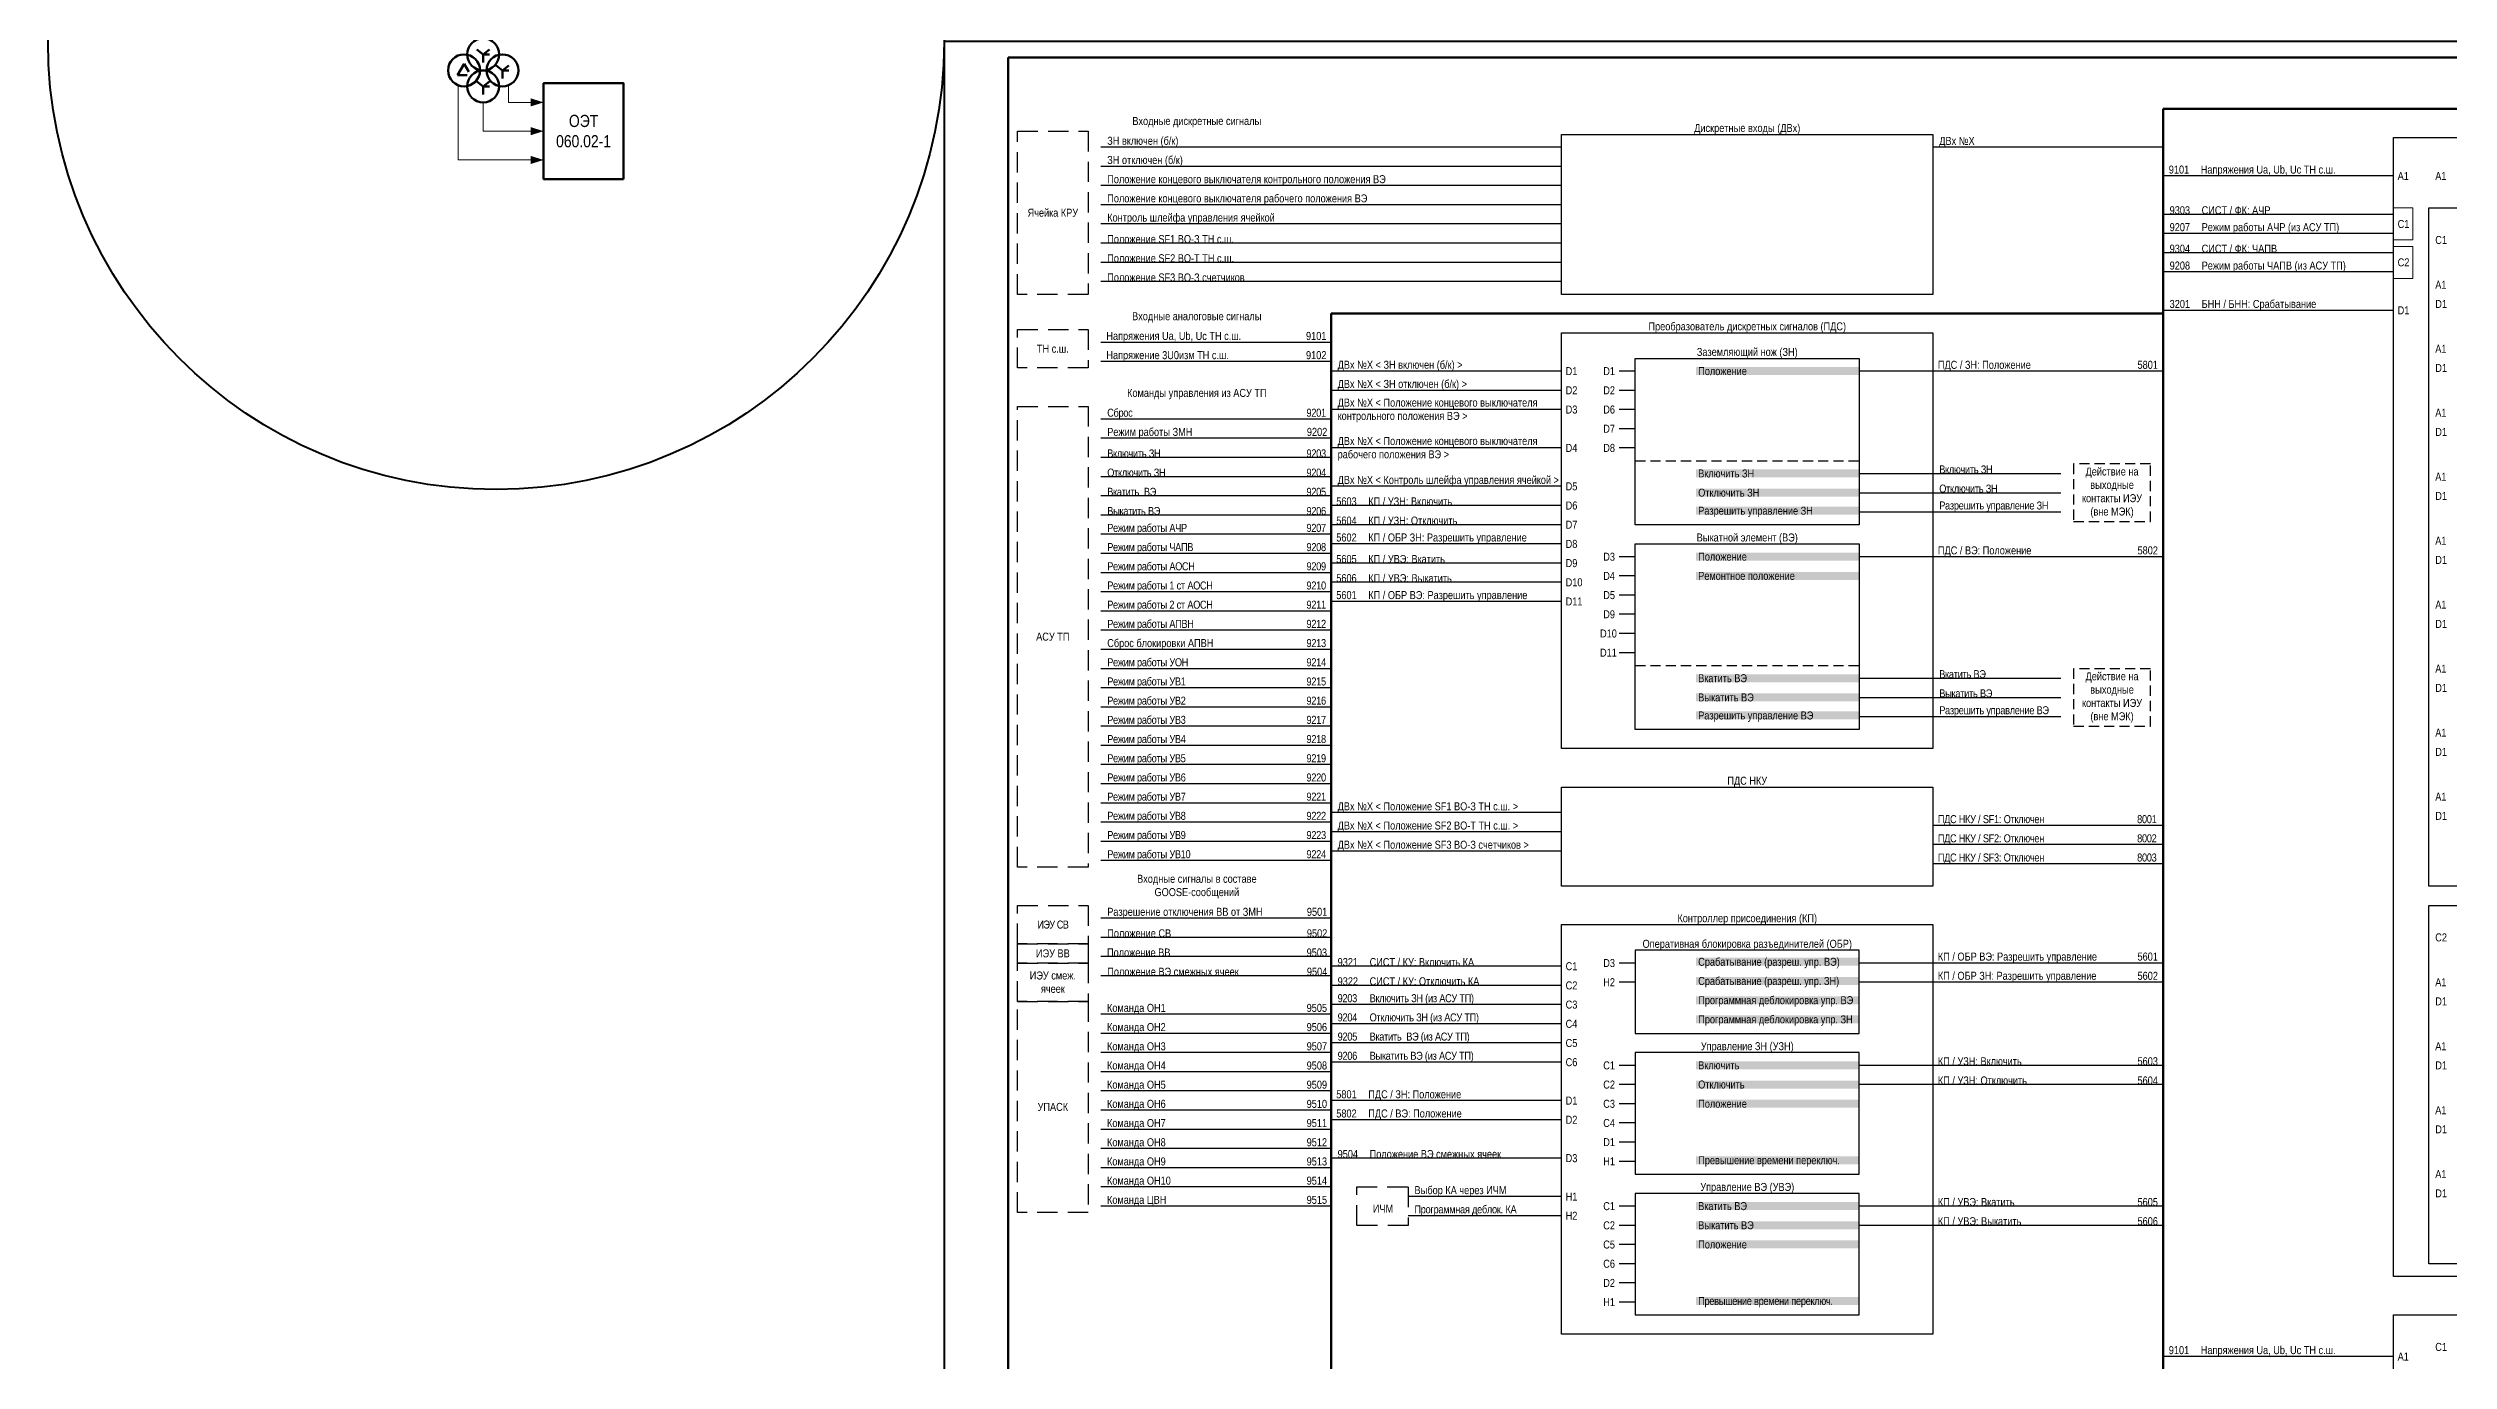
# Model space of a CAD drawing. Header units: millimetres. Extents: x 2179 to 12176, y -20554 to -12004.
# Drawn here: x 3403 to 4153, y -20125 to -19715 of the extents above; entities that cross this region are included whole.
import ezdxf
from ezdxf.enums import TextEntityAlignment as Align

# ---------------------------------------------------------------- set-up
doc = ezdxf.new("R2010")
doc.units = ezdxf.units.MM
doc.linetypes.add('HIDDEN2', pattern=[4.7625, 3.175, -1.5875])
doc.linetypes.add('штриховая2', pattern=[9.525, 6.35, -3.175])
for name, color, linetype, lineweight in [('GOOSE', 224, 'Continuous', 30), ('MMS', 190, 'Continuous', 30), ('Внутренняя шина', 4, 'Continuous', 70), ('Вход-Аналоги', 5, 'Continuous', 30), ('Дискретные входы', 134, 'Continuous', 30), ('Линии связи', 75, 'Continuous', 30), ('Основная', 7, 'Continuous', 30), ('Основная прерывистая', 7, 'штриховая2', 30), ('Основная сплошная', 7, 'Continuous', 30), ('Сигналы внутр.', 13, 'Continuous', 30), ('Толстая', 7, 'Continuous', 53), ('Тонкая', 7, 'Continuous', 13), ('Цепи внешние', 134, 'Continuous', 30), ('Цепь - ФК и АСУ', 190, 'Continuous', 30)]:
    doc.layers.add(name, color=color, linetype=linetype, lineweight=lineweight)
doc.layers.add('Рамка внешняя', color=8, linetype='Continuous', lineweight=40, plot=False)
doc.styles.add('2.5_Gost_RD', font='ARIALN.TTF', dxfattribs={"height": 2.5})
doc.styles.add('Narrow', font='ARIALN.TTF')
doc.styles.add('Компонент', font='ARIALN.TTF', dxfattribs={"height": 3.5})
doc.styles.add('Табл дан', font='ARIALN.TTF')

# ---------------------------------------------------------------- blocks, each defined once
blk = doc.blocks.new('*U15')
blk.add_lwpolyline([(0, 0), (1189, 0), (1189, 841), (0, 841)], close=True)
at = {"lineweight": 50}
blk.add_lwpolyline([(20, 836), (1184, 836), (1184, 5), (20, 5)], close=True, dxfattribs=at)
at = {"style": '2.5_Gost_RD', "flags": 8}
blk.add_attdef('ФОРМАТ', text='', height=2.5, dxfattribs=at).set_placement((1134, 4), align=Align.TOP_LEFT)
blk = doc.blocks.new('*U137')
at = {"color": 0, "ltscale": 0.35}
for p, q in [((0, 2), (-2, -1.5)), ((0, 2), (1.5, -0.5)), ((-2, -1.5), (1, -1.5))]:
    blk.add_line(p, q, dxfattribs=at)
blk.add_circle((0, 0), 5, dxfattribs=at)
at = {"ltscale": 0.35, "style": 'Компонент'}
blk.add_attdef('ОУ', text='', height=3.5, dxfattribs=at).set_placement((-3, 10), align=Align.MIDDLE_CENTER)
blk = doc.blocks.new('*U138')
at = {"color": 0, "ltscale": 0.35}
for q in [(-2, 1.5), (2, 1.5), (2, 0), (0, -2.5)]:
    blk.add_line((0, 0), q, dxfattribs=at)
blk.add_circle((0, 0), 5, dxfattribs=at)
at = {"ltscale": 0.35, "style": 'Компонент'}
blk.add_attdef('ОУ', text='', height=3.5, dxfattribs=at).set_placement((0, 8), align=Align.MIDDLE_CENTER)

msp = doc.modelspace()

# ---------------------------------------------------------------- linework, layer by layer
at = {"layer": 'Внутренняя шина'}
for points in [[(4064, -19734), (4778, -19734)], [(4064, -20507), (4064, -19734)], [(3804, -20426), (3804, -19798)], [(3804, -19798), (4064, -19798)]]:
    msp.add_lwpolyline(points, dxfattribs=at)
at = {"layer": 'Линии связи', "ltscale": 0.5}
for points in [[(3876, -19746), (3732, -19746)], [(3876, -19746), (3732, -19746)], [(4064, -19746), (3992, -19746)], [(3876, -19752), (3732, -19752)], [(3876, -19758), (3732, -19758)], [(3876, -19764), (3732, -19764)], [(3876, -19770), (3732, -19770)], [(3876, -19776), (3732, -19776)], [(3876, -19782), (3732, -19782)], [(3876, -19788), (3732, -19788)], [(3876, -19816), (3804, -19816)], [(3876, -19822), (3804, -19822)], [(3876, -19828), (3804, -19828)], [(3804, -19831), (3732, -19831)], [(3876, -19840), (3804, -19840)], [(3876, -19852), (3804, -19852)], [(3876, -19858), (3804, -19858)], [(3876, -19864), (3804, -19864)], [(3876, -19870), (3804, -19870)], [(3876, -19876), (3804, -19876)], [(3876, -19882), (3804, -19882)], [(3876, -19888), (3804, -19888)], [(3876, -19954), (3804, -19954)], [(3876, -19960), (3804, -19960)], [(3876, -19966), (3804, -19966)], [(3804, -19987), (3732, -19987)], [(3804, -19993), (3732, -19993)], [(3876, -20044), (3804, -20044)], [(3876, -20050), (3804, -20050)], [(3876, -20062), (3804, -20062)], [(3876, -20074), (3828, -20074)], [(3876, -20080), (3828, -20080)]]:
    msp.add_lwpolyline(points, dxfattribs=at)
at = {"layer": 'Линии связи'}
for points in [[(4136, -19755), (4064, -19755)], [(4136, -19767), (4064, -19767)], [(4136, -19773), (4064, -19773)], [(4136, -19779), (4064, -19779)], [(4136, -19785), (4064, -19785)], [(4136, -19797), (4064, -19797)], [(3804, -19807), (3732, -19807)], [(3804, -19813), (3732, -19813)], [(4064, -19816), (3969, -19816)], [(3804, -19837), (3732, -19837)], [(3804, -19843), (3732, -19843)], [(3804, -19849), (3732, -19849)], [(3969, -19848), (4032, -19848)], [(3804, -19855), (3732, -19855)], [(3969, -19854), (4032, -19854)], [(3969, -19860), (4032, -19860)], [(3804, -19861), (3732, -19861)], [(3804, -19867), (3732, -19867)], [(3804, -19873), (3732, -19873)], [(4064, -19874), (3969, -19874)], [(3804, -19879), (3732, -19879)], [(3804, -19885), (3732, -19885)], [(3804, -19891), (3732, -19891)], [(3804, -19897), (3732, -19897)], [(3804, -19903), (3732, -19903)], [(3804, -19909), (3732, -19909)], [(3969, -19912), (4032, -19912)], [(3804, -19915), (3732, -19915)], [(3969, -19918), (4032, -19918)], [(3804, -19921), (3732, -19921)], [(3804, -19927), (3732, -19927)], [(3969, -19924), (4032, -19924)], [(3804, -19933), (3732, -19933)], [(3804, -19939), (3732, -19939)], [(3804, -19945), (3732, -19945)], [(3804, -19951), (3732, -19951)], [(3804, -19957), (3732, -19957)], [(3804, -19963), (3732, -19963)], [(4064, -19958), (3992, -19958)], [(4064, -19964), (3992, -19964)], [(3804, -19969), (3732, -19969)], [(4064, -19970), (3992, -19970)], [(3804, -19999), (3732, -19999)], [(3876, -20002), (3804, -20002)], [(4064, -20001), (3969, -20001)], [(3804, -20005), (3732, -20005)], [(3876, -20008), (3804, -20008)], [(4064, -20007), (3969, -20007)], [(3804, -20017), (3732, -20017)], [(3876, -20014), (3804, -20014)], [(3804, -20023), (3732, -20023)], [(3876, -20020), (3804, -20020)], [(3804, -20029), (3732, -20029)], [(3876, -20026), (3804, -20026)], [(3876, -20032), (3804, -20032)], [(3804, -20035), (3732, -20035)], [(4064, -20033), (3969, -20033)], [(4064, -20039), (3969, -20039)], [(3804, -20041), (3732, -20041)], [(3804, -20047), (3732, -20047)], [(3804, -20053), (3732, -20053)], [(3804, -20059), (3732, -20059)], [(3804, -20065), (3732, -20065)], [(3804, -20071), (3732, -20071)], [(3804, -20077), (3732, -20077)], [(4064, -20077), (3969, -20077)], [(4064, -20083), (3969, -20083)], [(4136, -20124), (4064, -20124)]]:
    msp.add_lwpolyline(points, dxfattribs=at)
at = {"layer": 'Основная', "linetype": 'HIDDEN2'}
for p, q in [((3899, -19844), (3969, -19844)), ((3899, -19908), (3969, -19908))]:
    msp.add_line(p, q, dxfattribs=at)
at = {"layer": 'Основная'}
for points in [[(3876, -19742), (3992, -19742), (3992, -19792), (3876, -19792)], [(4136, -19743), (4252, -19743), (4252, -20099), (4136, -20099)], [(4147, -19765), (4241, -19765), (4241, -19977), (4147, -19977)], [(3876, -19804), (3992, -19804), (3992, -19934), (3876, -19934)], [(3899, -19812), (3969, -19812), (3969, -19864), (3899, -19864)], [(3899, -19870), (3969, -19870), (3969, -19928), (3899, -19928)], [(3876, -19946), (3992, -19946), (3992, -19977), (3876, -19977)], [(4147, -19983), (4241, -19983), (4241, -20095), (4147, -20095)], [(3876, -19989), (3992, -19989), (3992, -20117), (3876, -20117)], [(3969, -19997), (3899, -19997), (3899, -20023), (3969, -20023)], [(3969, -20029), (3899, -20029), (3899, -20067), (3969, -20067)], [(3969, -20073), (3899, -20073), (3899, -20111), (3969, -20111)], [(4136, -20111), (4252, -20111), (4252, -20507), (4136, -20507)]]:
    msp.add_lwpolyline(points, close=True, dxfattribs=at)
for points in [[(3899, -19816), (3894, -19816)], [(3899, -19822), (3894, -19822)], [(3899, -19828), (3894, -19828)], [(3899, -19834), (3894, -19834)], [(3899, -19840), (3894, -19840)], [(3899, -19874), (3894, -19874)], [(3899, -19880), (3894, -19880)], [(3899, -19886), (3894, -19886)], [(3899, -19892), (3894, -19892)], [(3899, -19898), (3894, -19898)], [(3899, -19904), (3894, -19904)], [(3899, -20001), (3894, -20001)], [(3899, -20007), (3894, -20007)], [(3899, -20033), (3894, -20033)], [(3899, -20039), (3894, -20039)], [(3899, -20045), (3894, -20045)], [(3899, -20051), (3894, -20051)], [(3899, -20057), (3894, -20057)], [(3899, -20063), (3894, -20063)], [(3899, -20077), (3894, -20077)], [(3899, -20083), (3894, -20083)], [(3899, -20089), (3894, -20089)], [(3899, -20095), (3894, -20095)], [(3899, -20101), (3894, -20101)], [(3899, -20107), (3894, -20107)]]:
    msp.add_lwpolyline(points, dxfattribs=at)
at = {"layer": 'Основная', "linetype": 'HIDDEN2'}
for points in [[(4036, -19863), (4060, -19863), (4060, -19845), (4036, -19845)], [(4036, -19927), (4060, -19927), (4060, -19909), (4036, -19909)]]:
    msp.add_lwpolyline(points, close=True, dxfattribs=at)
at = {"layer": 'Основная прерывистая'}
msp.add_lwpolyline([(3812, -20071), (3828, -20071), (3828, -20083), (3812, -20083)], close=True, dxfattribs=at)
at = {"layer": 'Основная сплошная', "linetype": 'штриховая2'}
for points in [[(3728, -19792), (3706, -19792), (3706, -19741), (3728, -19741)], [(3728, -19815), (3706, -19815), (3706, -19803), (3728, -19803)], [(3728, -19971), (3706, -19971), (3706, -19827), (3728, -19827)], [(3728, -19995), (3706, -19995), (3706, -19983), (3728, -19983)], [(3728, -20001), (3706, -20001), (3706, -19995), (3728, -19995)], [(3728, -20013), (3706, -20013), (3706, -20001), (3728, -20001)], [(3728, -20079), (3706, -20079), (3706, -20013), (3728, -20013)]]:
    msp.add_lwpolyline(points, close=True, dxfattribs=at)
at = {"layer": 'Рамка внешняя'}
msp.add_circle((3543, -19713), 140, dxfattribs=at)
at = {"layer": 'Толстая'}
msp.add_lwpolyline([(3582.86, -19755.99), (3557.86, -19755.99), (3557.86, -19725.99), (3582.86, -19725.99)], close=True, dxfattribs=at)
at = {"layer": 'Тонкая'}
for p, q in [((3531.14, -19726.64), (3531.14, -19749.99)), ((3539, -19731.99), (3539, -19740.99)), ((3546.86, -19726.64), (3546.86, -19731.99)), ((3546.86, -19731.99), (3557.86, -19731.99)), ((3539, -19740.99), (3557.86, -19740.99)), ((3531.14, -19749.99), (3557.86, -19749.99))]:
    msp.add_line(p, q, dxfattribs=at)
for points in [[(3557.86, -19731.99, 0, 2.5, 0), (3553.86, -19731.99, 0, 0, 0)], [(3557.86, -19740.99, 0, 2.5, 0), (3553.86, -19740.99, 0, 0, 0)], [(3557.86, -19749.99, 0, 2.5, 0), (3553.86, -19749.99, 0, 0, 0)]]:
    msp.add_lwpolyline(points, format="xyseb", dxfattribs=at)
for points in [[(4136, -19765), (4142, -19765), (4142, -19775), (4136, -19775)], [(4136, -19777), (4142, -19777), (4142, -19787), (4136, -19787)]]:
    msp.add_lwpolyline(points, close=True, dxfattribs=at)

# ---------------------------------------------------------------- block references
at = {"layer": 'Рамка внешняя'}
msp.add_blockref('*U15', (3683, -20554), dxfattribs=at)
at = {"layer": 'Толстая', "ltscale": 0.35}
for name, p in [('*U137', (3533, -19721.99)), ('*U138', (3539, -19716.99)), ('*U138', (3545, -19721.99)), ('*U138', (3539, -19726.99))]:
    msp.add_blockref(name, p, dxfattribs=at)

# ---------------------------------------------------------------- texts
at = {"layer": 'GOOSE', "ltscale": 0.5, "char_height": 2.5, "width": 70, "attachment_point": 7, "style": 'Narrow'}
for s, insert in [('Разрешение отключения ВВ от ЗМН^I^I   9501^I', (3734, -19987)), ('Положение ВЭ смежных ячеек^I^I   9504', (3734, -20005)), ('9504^IПоложение ВЭ смежных ячеек', (3806, -20062))]:
    msp.add_mtext(s, dxfattribs=dict(at, insert=insert))
at = {"layer": 'GOOSE', "char_height": 2.5, "attachment_point": 7, "style": 'Narrow'}
for s, insert, width in [('Положение СВ^I^I^I^I   ^I   9502^I', (3734, -19993), 70), ('Положение ВВ^I^I   ^I^I^I   9503^I', (3733.93, -19999), 70.0735), ('Команда ОН1^I^I   ^I^I^I   9505^I', (3733.93, -20017), 70.0735), ('\\pt20,30,40,50,60,70;Команда ОН2^I^I   ^I^I^I   9506^I', (3733.93, -20023), 70.0735), ('Команда ОН3^I^I   ^I^I^I   9507^I', (3733.93, -20029), 70.0735), ('Команда ОН4^I^I   ^I^I^I   9508^I', (3733.93, -20035), 70.0735), ('Команда ОН5^I^I   ^I^I^I   9509', (3733.93, -20041), 70.0735), ('\\pt20,30,40,50,60,70;Команда ОН6^I^I   ^I^I^I   9510^I', (3733.93, -20047), 70.0735), ('Команда ОН7^I^I   ^I^I^I   9511^I', (3733.93, -20053), 70.0735), ('Команда ОН8^I^I   ^I^I^I   9512^I', (3733.93, -20059), 70.0735), ('Команда ОН9^I^I   ^I^I^I   9513^I', (3733.93, -20065), 70.0735), ('Команда ОН10^I^I   ^I^I^I   9514^I', (3733.93, -20071), 70.0735), ('Команда ЦВН^I^I   ^I^I^I   9515^I', (3733.93, -20077), 70.0735)]:
    msp.add_mtext(s, dxfattribs=dict(at, insert=insert, width=width))
at = {"layer": 'MMS', "char_height": 2.5, "attachment_point": 7, "style": 'Narrow'}
for s, insert, width in [('9303^IСИСТ / ФК: АЧР', (4066, -19767), 48), ('9207^IРежим работы АЧР (из АСУ ТП)', (4066, -19773), 70), ('9304^IСИСТ / ФК: ЧАПВ', (4066, -19779), 48), ('9208^IРежим работы ЧАПВ (из АСУ ТП)', (4066, -19785), 70), ('{\\T0.95;Сброс^I^I^I^I^I^I   9201^I}', (3734, -19831), 70), ('Режим работы ЗМН^I^I   ^I   ^I   9202^I', (3734, -19837), 70), ('{\\T0.95;Включить ЗН^I^I^I^I^I   9203^I}', (3734, -19843), 70), ('{\\T0.95;Отключить ЗН^I^I^I^I^I   9204^I}', (3734, -19849), 70), ('{\\T0.95;Вкатить  ВЭ^I^I^I^I^I   9205}', (3734, -19855), 70), ('{\\T0.95;Выкатить ВЭ^I^I^I^I^I   9206^I}', (3734, -19861), 70), ('{\\T0.95;Режим работы АЧР^I^I^I^I   9207^I}', (3734, -19867), 70), ('{\\T0.95;Режим работы ЧАПВ^I^I^I   ^I   9208^I}', (3734, -19873), 70), ('{\\T0.95;Режим работы АОСН^I^I^I   ^I   9209^I}', (3734, -19879), 70), ('{\\T0.95;Режим работы 1 ст АОСН^I^I   ^I   9210^I}', (3734, -19885), 70), ('{\\T0.95;Режим работы 2 ст АОСН^I^I   ^I   9211^I}', (3734, -19891), 70), ('{\\T0.95;Режим работы АПВН^I^I^I   ^I   9212^I}', (3734, -19897), 70), ('Сброс блокировки АПВН{\\T0.95;^I   ^I   ^I   9213^I}', (3734, -19903), 70), ('{\\T0.95;Режим работы УОН^I^I^I   ^I   9214^I}', (3734, -19909), 70), ('{\\T0.95;Режим работы УВ1^I^I^I   ^I   9215^I}', (3734, -19915), 70), ('{\\T0.95;Режим работы УВ2^I^I^I   ^I   9216^I}', (3734, -19921), 70), ('{\\T0.95;Режим работы УВ3^I^I^I   ^I   9217^I}', (3734, -19927), 70), ('{\\T0.95;Режим работы УВ4^I^I^I   ^I   9218^I}', (3734, -19933), 70), ('{\\T0.95;Режим работы УВ5^I^I^I   ^I   9219}', (3734, -19939), 70), ('{\\T0.95;Режим работы УВ6^I^I^I   ^I   9220^I}', (3734, -19945), 70), ('{\\T0.95;Режим работы УВ7^I^I^I   ^I   9221^I}', (3734, -19951), 70), ('{\\T0.95;Режим работы УВ8^I^I^I   ^I   9222^I}', (3734, -19957), 70), ('{\\T0.95;Режим работы УВ9^I^I^I   ^I   9223^I}', (3734, -19963), 70), ('\\pt30,40,50,60,70;{\\T0.95;Режим работы УВ10^I^I^I   ^I   9224^I}', (3734, -19969), 70), ('9321^IСИСТ / КУ: Включить КА', (3806, -20002), 58), ('9322^IСИСТ / КУ: Отключить КА', (3806, -20008), 58), ('{\\T0.95;9203^IВключить ЗН (из АСУ ТП)}', (3806, -20014), 58), ('{\\T0.95;9204^IОтключить ЗН (из АСУ ТП)}', (3806, -20020), 58), ('{\\T0.95;9205^IВкатить  ВЭ (из АСУ ТП)}', (3806, -20026), 58), ('{\\T0.95;9206^IВыкатить ВЭ (из АСУ ТП)}', (3806, -20032), 58)]:
    msp.add_mtext(s, dxfattribs=dict(at, insert=insert, width=width))
at = {"layer": 'Вход-Аналоги', "char_height": 2.5, "attachment_point": 7, "style": 'Narrow'}
for s, insert, width in [('9101^IНапряжения Ua, Ub, Uc ТН с.ш.', (4065.73, -19755), 53.2651), ('Напряжения Ua, Ub, Uc ТН с.ш.^I^I   9101^I', (3733.73, -19807), 70.2651), ('Напряжение 3U0изм ТН с.ш.^I^I^I   9102^I', (3733.73, -19813), 70.2651), ('9101^IНапряжения Ua, Ub, Uc ТН с.ш.', (4065.73, -20124), 53.2651)]:
    msp.add_mtext(s, dxfattribs=dict(at, insert=insert, width=width))
at = {"layer": 'Дискретные входы', "ltscale": 0.5, "char_height": 2.5, "attachment_point": 7, "style": 'Narrow'}
for s, insert, width in [('ЗН включен (б/к)', (3734, -19746), 70), ('ЗН отключен (б/к)', (3734, -19752), 70), ('Положение концевого выключателя контрольного положения ВЭ', (3734, -19758), 142), ('Положение концевого выключателя рабочего положения ВЭ', (3734, -19764), 142), ('Контроль шлейфа управления ячейкой', (3734, -19770), 70), ('Положение SF1 ВО-З ТН с.ш.', (3734, -19776), 70), ('Положение SF2 ВО-Т ТН с.ш.', (3734, -19782), 70), ('Положение SF3 ВО-З счетчиков', (3734, -19788), 70)]:
    msp.add_mtext(s, dxfattribs=dict(at, insert=insert, width=width))
at = {"layer": 'Основная', "style": 'Табл дан'}
for s, p in [('A1', (4137.25, -19755)), ('A1', (4149, -19755)), ('C1', (4137.25, -19770)), ('C1', (4149, -19775)), ('C2', (4137.25, -19782)), ('A1', (4149, -19789)), ('D1', (4137.25, -19797)), ('D1', (4149, -19795)), ('D1', (3877.25, -19816)), ('D1', (3889, -19816)), ('A1', (4149, -19809)), ('D1', (4149, -19815)), ('D2', (3877.25, -19822)), ('D2', (3889, -19822)), ('D3', (3877.25, -19828)), ('D6', (3889, -19828)), ('A1', (4149, -19829)), ('D7', (3889, -19834)), ('D1', (4149, -19835)), ('D4', (3877.25, -19840)), ('D8', (3889, -19840)), ('D5', (3877.25, -19852)), ('A1', (4149, -19849)), ('D6', (3877.25, -19858)), ('D1', (4149, -19855)), ('D7', (3877.25, -19864)), ('D8', (3877.25, -19870)), ('D9', (3877.25, -19876)), ('D3', (3889, -19874)), ('A1', (4149, -19869)), ('D1', (4149, -19875)), ('D10', (3877.25, -19882)), ('D4', (3889, -19880)), ('D11', (3877.25, -19888)), ('D5', (3889, -19886)), ('A1', (4149, -19889)), ('D10', (3888, -19898)), ('D9', (3889, -19892)), ('D1', (4149, -19895)), ('D11', (3888, -19904)), ('A1', (4149, -19909)), ('D1', (4149, -19915)), ('A1', (4149, -19929)), ('D1', (4149, -19935)), ('A1', (4149, -19949)), ('D1', (4149, -19955)), ('C2', (4149, -19993)), ('C1', (3877.25, -20002)), ('D3', (3889, -20001)), ('C2', (3877.25, -20008)), ('H2', (3889, -20007)), ('A1', (4149, -20007)), ('C3', (3877.25, -20014)), ('D1', (4149, -20013)), ('C4', (3877.25, -20020)), ('C5', (3877.25, -20026)), ('C6', (3877.25, -20032)), ('C1', (3889, -20033)), ('A1', (4149, -20027)), ('D1', (4149, -20033)), ('C2', (3889, -20039)), ('D1', (3877.25, -20044)), ('C3', (3889, -20045)), ('A1', (4149, -20047)), ('D2', (3877.25, -20050)), ('C4', (3889, -20051)), ('D1', (4149, -20053)), ('D3', (3877.25, -20062)), ('D1', (3889, -20057)), ('H1', (3889, -20063)), ('A1', (4149, -20067)), ('H1', (3877.25, -20074)), ('C1', (3889, -20077)), ('D1', (4149, -20073)), ('H2', (3877.25, -20080)), ('C2', (3889, -20083)), ('C5', (3889, -20089)), ('C6', (3889, -20095)), ('D2', (3889, -20101)), ('H1', (3889, -20107)), ('C1', (4149, -20121)), ('A1', (4137.25, -20124))]:
    msp.add_text(s, height=2.5, dxfattribs=at).set_placement(p, align=Align.MIDDLE_LEFT)
at = {"layer": 'Основная', "style": 'Narrow'}
for s, insert, char_height, width, attachment_point in [('\\pt11.4;ОЭТ 060.02-1', (3570.36, -19740.99), 3.8, 25, 5), ('\\pt55;Входные дискретные сигналы', (3762, -19739.81), 2.5, 60, 8), ('Дискретные входы (ДВх)', (3934, -19742), 2.5, 116, 8), ('\\pt55;Входные аналоговые сигналы', (3762, -19800.81), 2.5, 60, 8), ('Преобразователь дискретных сигналов (ПДС)', (3934, -19804), 2.5, 116, 8), ('Заземляющий нож (ЗН)', (3934, -19812), 2.5, 70, 8), ('\\pt55;Команды управления из АСУ ТП', (3762, -19824.81), 2.5, 60, 8), ('Действие на выходные контакты ИЭУ (вне МЭК)', (4048, -19854), 2.5, 24, 5), ('Выкатной элемент (ВЭ)', (3934, -19870), 2.5, 70, 8), ('Действие на выходные контакты ИЭУ (вне МЭК)', (4048, -19918), 2.5, 24, 5), ('ПДС НКУ', (3934, -19946), 2.5, 116, 8), ('\\pt55;Входные сигналы в составе GOOSE-сообщений', (3762, -19980.81), 2.5, 60, 8), ('Контроллер присоединения (КП)', (3934, -19989), 2.5, 116, 8), ('Оперативная блокировка разъединителей (ОБР)', (3934, -19997), 2.5, 70, 8), ('Управление ЗН (УЗН)', (3934, -20029), 2.5, 70, 8), ('Управление ВЭ (УВЭ)', (3934, -20073), 2.5, 70, 8)]:
    msp.add_mtext(s, dxfattribs=dict(at, insert=insert, char_height=char_height, width=width, attachment_point=attachment_point))
at = {"layer": 'Основная', "char_height": 2.5, "width": 51, "attachment_point": 4, "style": 'Narrow', "bg_fill": 1, "box_fill_scale": 1, "bg_fill_color": 9, "bg_fill_transparency": 0}
for s, insert in [('\\pl0.67568;Положение', (3918, -19816)), ('\\pl0.67568;Включить ЗН', (3918, -19848)), ('\\pl0.67568;Отключить ЗН', (3918, -19854)), ('\\pl0.67568;Разрешить управление ЗН', (3918, -19860)), ('\\pl0.67568;Положение', (3918, -19874)), ('\\pl0.67568;Ремонтное положение', (3918, -19880)), ('\\pl0.67568;Вкатить ВЭ', (3918, -19912)), ('\\pl0.67568;Выкатить ВЭ', (3918, -19918)), ('\\pl0.67568;Разрешить управление ВЭ', (3918, -19924)), ('\\pl0.67568;Срабатывание (разреш. упр. ВЭ)', (3918, -20001)), ('\\pl0.67568;Срабатывание (разреш. упр. ЗН)', (3918, -20007)), ('\\pl0.67568;Программная деблокировка упр. ВЭ', (3918, -20013)), ('\\pl0.67568;Программная деблокировка упр. ЗН', (3918, -20019)), ('\\pl0.67568;Включить', (3918, -20033)), ('\\pl0.67568;Отключить', (3918, -20039)), ('\\pl0.67568;Положение', (3918, -20045)), ('\\pl0.67568;Превышение времени переключ.', (3918, -20063.02)), ('\\pl0.67568;Вкатить ВЭ', (3918, -20077)), ('\\pl0.67568;Выкатить ВЭ', (3918, -20083)), ('\\pl0.67568;Положение', (3918, -20089)), ('\\pl0.67568;{\\T0.95;Превышение времени переключ.}', (3918, -20107.02))]:
    msp.add_mtext(s, dxfattribs=dict(at, insert=insert))
at = {"layer": 'Основная', "ltscale": 0.5, "insert": (3817, -20079), "char_height": 2.5, "width": 6, "attachment_point": 7, "style": 'Narrow'}
msp.add_mtext('ИЧМ', dxfattribs=at)
at = {"layer": 'Основная сплошная', "char_height": 2.5, "width": 22, "attachment_point": 5, "style": 'Narrow'}
for s, insert in [('\\pt55;Ячейка КРУ', (3717, -19766.5)), ('\\pt55;ТН с.ш.', (3717, -19809)), ('\\pt55;АСУ ТП', (3717, -19899)), ('\\pt55;{\\T0.9;ИЭУ СВ}', (3717, -19989)), ('\\pt55;ИЭУ ВВ', (3717, -19998)), ('\\pt55;ИЭУ смеж. ^Jячеек', (3717, -20007)), ('\\pt55;УПАСК', (3717, -20046))]:
    msp.add_mtext(s, dxfattribs=dict(at, insert=insert))
at = {"layer": 'Сигналы внутр.', "char_height": 2.5, "attachment_point": 7}
for s, insert, width, style in [('ДВх №X', (3994, -19746), 58, 'Narrow'), ('3201^IБНН / БНН: Срабатывание', (4066, -19797), 58, 'Narrow'), ('ПДС / ЗН: Положение^I^I^I^I   5801^I', (3993.57, -19816), 70.43, 'Табл дан'), ('5603^IКП / УЗН: Включить', (3805.57, -19858), 58.43, 'Табл дан'), ('5604^IКП / УЗН: Отключить', (3805.57, -19864), 58.43, 'Табл дан'), ('5602^IКП / ОБР ЗН: Разрешить управление', (3805.57, -19870), 70.43, 'Табл дан'), ('5605^IКП / УВЭ: Вкатить ', (3805.57, -19876), 58.43, 'Табл дан'), ('ПДС / ВЭ: Положение^I^I^I^I   5802^I', (3993.57, -19874), 70.43, 'Табл дан'), ('5606^IКП / УВЭ: Выкатить ', (3805.57, -19882), 58.43, 'Табл дан'), ('5601^IКП / ОБР ВЭ: Разрешить управление', (3805.57, -19888), 70.43, 'Табл дан'), ('ДВх №X < Положение SF1 ВО-З ТН с.ш. >^I', (3806, -19954), 70, 'Narrow'), ('ДВх №X < Положение SF2 ВО-Т ТН с.ш. >^I', (3806, -19960), 70, 'Narrow'), ('{\\T0.95;ПДС НКУ / SF1: Отключен^I^I   ^I   8001}', (3993.57, -19958), 70.43, 'Табл дан'), ('ДВх №X < Положение SF3 ВО-З счетчиков >', (3806, -19966), 70, 'Narrow'), ('{\\T0.95;ПДС НКУ / SF2: Отключен^I^I   ^I   8002}', (3993.57, -19964), 70.43, 'Табл дан'), ('\\pt40,50,60;{\\T0.95;ПДС НКУ / SF3: Отключен^I^I   ^I   8003}', (3993.57, -19970), 70.43, 'Табл дан'), ('КП / ОБР ВЭ: Разрешить управление^I^I   5601', (3993.57, -20001), 70.43, 'Табл дан'), ('КП / ОБР ЗН: Разрешить управление^I^I   5602^I', (3993.57, -20007), 70.43, 'Табл дан'), ('КП / УЗН: Включить^I^I   ^I^I   5603^I', (3993.57, -20033), 70.43, 'Табл дан'), ('КП / УЗН: Отключить^I^I   ^I^I   5604^I', (3993.57, -20039), 70.43, 'Табл дан'), ('5801^IПДС / ЗН: Положение', (3805.57, -20044), 58.43, 'Табл дан'), ('5802^IПДС / ВЭ: Положение', (3805.57, -20050), 58.43, 'Табл дан'), ('КП / УВЭ: Вкатить^I^I^I   ^I   5605^I', (3993.57, -20077), 70.43, 'Табл дан'), ('КП / УВЭ: Выкатить^I^I   ^I^I   5606^I', (3993.57, -20083), 70.43, 'Табл дан')]:
    msp.add_mtext(s, dxfattribs=dict(at, insert=insert, width=width, style=style))
at = {"layer": 'Сигналы внутр.', "ltscale": 0.5, "char_height": 2.5, "attachment_point": 7, "style": 'Narrow'}
for s, insert, width in [('ДВх №X < ЗН включен (б/к) >', (3806, -19816), 58), ('ДВх №X < ЗН отключен (б/к) >', (3806, -19822), 58), ('ДВх №X < Положение концевого выключателя контрольного положения ВЭ >', (3806, -19832), 70), ('ДВх №X < Положение концевого выключателя рабочего положения ВЭ >', (3806, -19844), 70), ('ДВх №X < Контроль шлейфа управления ячейкой >', (3806, -19852), 70)]:
    msp.add_mtext(s, dxfattribs=dict(at, insert=insert, width=width))
at = {"layer": 'Цепи внешние', "char_height": 2.5, "width": 71, "attachment_point": 7, "style": 'Табл дан'}
for s, insert in [('{\\T0.95;Отключить ЗН}', (3994, -19854)), ('{\\T0.95;Включить ЗН}', (3994, -19848)), ('{\\T0.95;Разрешить управление ЗН}', (3994, -19860)), ('{\\T0.95;Вкатить ВЭ}', (3994, -19912)), ('{\\T0.95;Выкатить ВЭ}', (3994, -19918)), ('{\\T0.95;Разрешить управление ВЭ}', (3994, -19924))]:
    msp.add_mtext(s, dxfattribs=dict(at, insert=insert))
at = {"layer": 'Цепь - ФК и АСУ', "ltscale": 0.5, "char_height": 2.5, "width": 34, "attachment_point": 7, "style": 'Narrow'}
for s, insert in [('{\\T0.95;Программная деблок. КА}', (3830, -20080)), ('Выбор КА через ИЧМ', (3830, -20074))]:
    msp.add_mtext(s, dxfattribs=dict(at, insert=insert))

doc.saveas('drawing.dxf')
